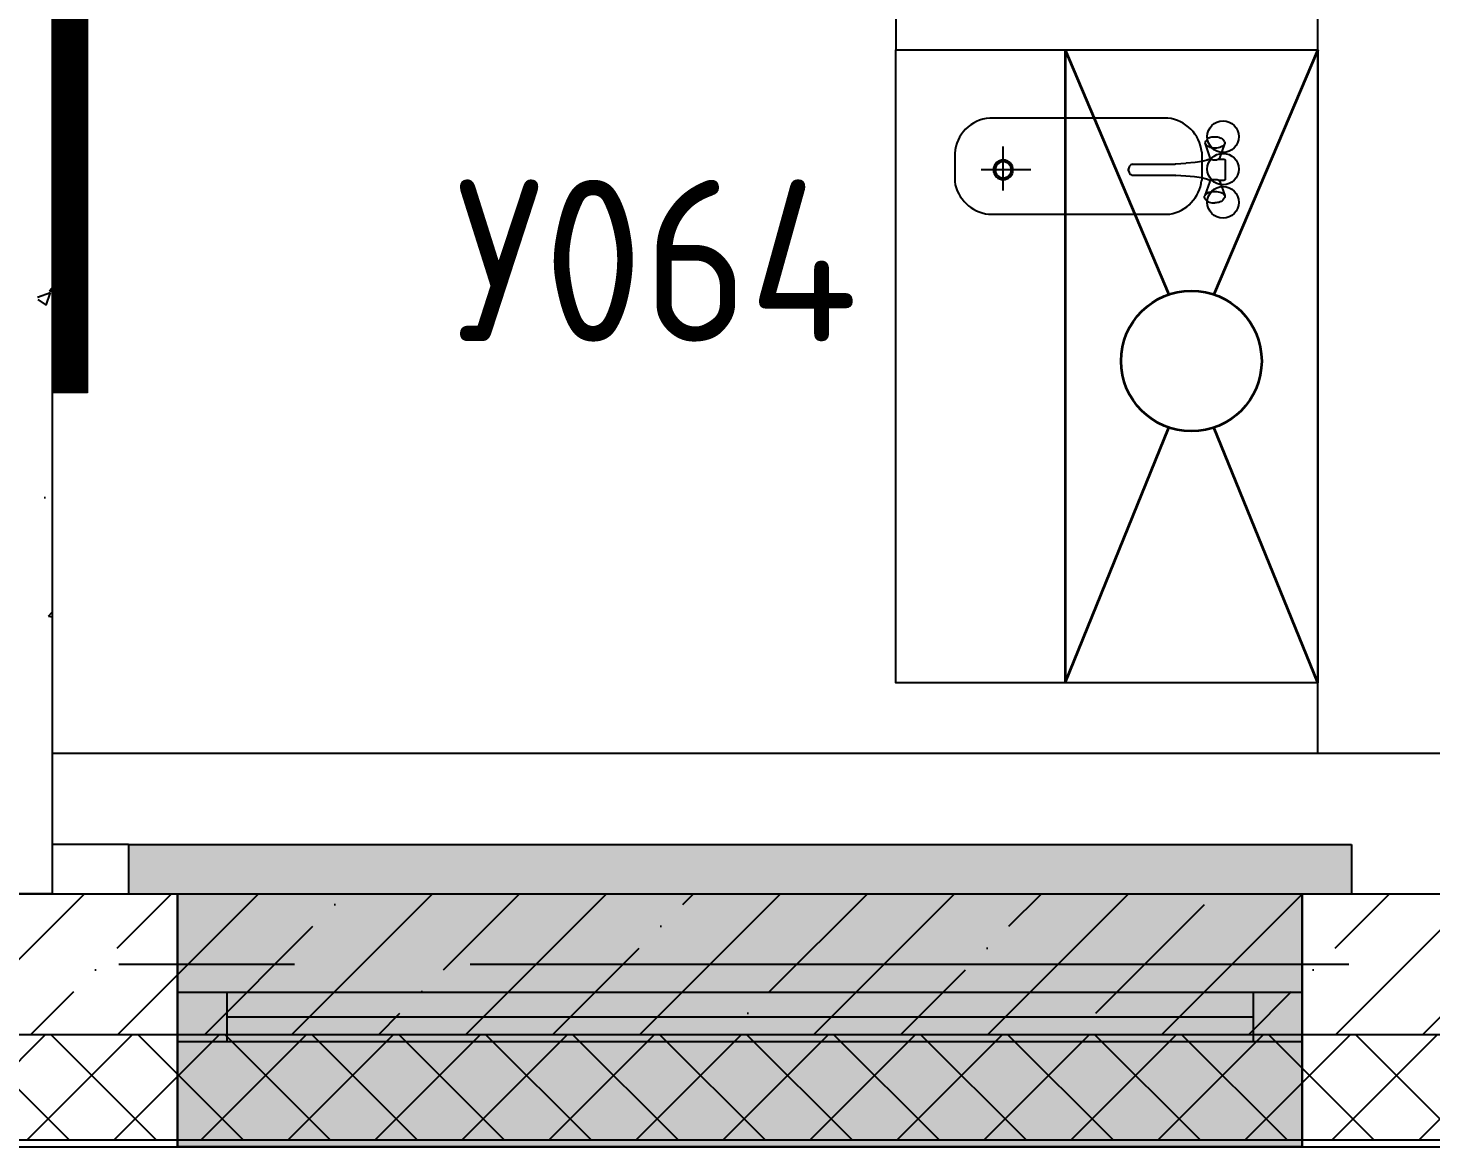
# Model space of a CAD drawing. Header units: millimetres. Extents: x -9318 to 9016603, y 0 to 838141.
# Drawn here: x 122639 to 124635, y 511353 to 512944 of the extents above; entities that cross this region are included whole.
import ezdxf

# ---------------------------------------------------------------- set-up
doc = ezdxf.new("R2010")
doc.units = ezdxf.units.MM
doc.linetypes.add('CENTER', pattern=[2, 1.25, -0.25, 0.25, -0.25])
doc.linetypes.add('HIDDEN', pattern=[6, 4, -2])
doc.layers.add('ТХ_ВК_оборуд.ТХ', color=250, linetype='Continuous')
doc.styles.add('ISOCPEUR_1', font='isocpeur.ttf', dxfattribs={"width": 0.9, "height": 250})

# ---------------------------------------------------------------- blocks, each defined once
blk = doc.blocks.new('*U888')
h = blk.add_hatch(color=8)
h.dxf.hatch_style = 1
h.paths.add_polyline_path([(-1670, -210), (70, -210), (70, -140), (0, -140), (0, 220), (-1600, 220), (-1600, -140), (-1670, -140)])
at = {"color": 8, "lineweight": 30}
for p, q in [((-1600, -140), (-1600, 220)), ((0, -140), (0, 220))]:
    blk.add_line(p, q, dxfattribs=at)
at = {"color": 8}
for p, q in [((0, 220), (-1600, 220)), ((-1600, 70), (0, 70)), ((-1530, 0), (-1530, 70)), ((-70, 0), (-70, 70)), ((-1530, 35), (-70, 35)), ((-1600, 0), (0, 0)), ((-1670, -210), (-1670, -140)), ((-1670, -140), (-1600, -140)), ((0, -140), (70, -140)), ((70, -210), (70, -140)), ((-1670, -210), (70, -210))]:
    blk.add_line(p, q, dxfattribs=at)
blk = doc.blocks.new('стол с тумбой 1200х600')
at = {"color": 8}
blk.add_lwpolyline([(-19012.2, 19801.1), (-19012.2, 21001.1), (-19612.2, 21001.1), (-19612.2, 19801.1)], close=True, dxfattribs=at)
at = {"color": 8, "linetype": 'HIDDEN', "ltscale": 0.1}
blk.add_lwpolyline([(-19505.4, 19874.7), (-19105.4, 19874.7), (-19105.4, 20274.7), (-19505.4, 20274.7)], close=True, dxfattribs=at)
blk = doc.blocks.new('A$C3da1b1ea')
at = {"color": 8, "lineweight": 0}
blk.add_lwpolyline([(0, 0), (50, 0), (50, -1200), (0, -1200), (0, 0)], dxfattribs=at)
blk = doc.blocks.new('A$C646cfe7e')
at = {"color": 8}
blk.add_lwpolyline([(-600, 450), (0, 450), (0, -450), (-600, -450)], close=True, dxfattribs=at)
blk.add_circle((-179.7, 7.5, -0.3), 100, dxfattribs=at)
blk.add_circle((-179.7, 7.5, -0.3), 100, dxfattribs=at)
at = {"layer": 'ТХ_ВК_оборуд.ТХ', "color": 8}
for p, q in [((-159.8, 319), (-159.2, 320.3)), ((-159.2, 320.3), (-156.9, 323)), ((-156.9, 323), (-156.1, 323.9)), ((-156.1, 323.9), (-154.9, 324.8)), ((-154.9, 324.8), (-153.4, 325.5)), ((-154.1, 325.1), (-152.4, 325.7)), ((-152.4, 325.7), (-150.5, 326.2)), ((-150.5, 326.2), (-148.5, 326.5)), ((-148.5, 326.5), (-146.4, 326.5)), ((-146.4, 326.5), (-144.3, 326.5)), ((-144.3, 326.5), (-142.3, 326.2)), ((-142.3, 326.2), (-140.4, 325.7)), ((-140.4, 325.7), (-138.7, 325.1)), ((-138.7, 325.1), (-137.2, 324.4)), ((-137.2, 324.4), (-136, 323.5)), ((-136, 323.5), (-135.1, 322.6)), ((-132.9, 319.9), (-135.1, 322.6)), ((-132.9, 319.9), (-132.2, 318.7)), ((-447.3, 250.2), (-447.3, 312.5)), ((-160.1, 317.8), (-159.8, 319)), ((-159.8, 316.5), (-160.1, 317.8)), ((-159.2, 315.3), (-159.8, 316.5)), ((-152.8, 296.4), (-159.8, 316.5)), ((-158.1, 314.2), (-159.2, 315.3)), ((-156.7, 313.2), (-158.1, 314.2)), ((-154.9, 312.3), (-156.7, 313.2)), ((-152.9, 311.6), (-154.9, 312.3)), ((-151.3, 310.7), (-153.6, 311.2)), ((-148.9, 310.3), (-151.3, 310.7)), ((-146.4, 310.2), (-148.9, 310.3)), ((-143.9, 310.3), (-146.4, 310.2)), ((-141.5, 310.7), (-143.9, 310.3)), ((-139.2, 311.2), (-141.5, 310.7)), ((-139.3, 296), (-132.2, 316.2)), ((-139.3, 296), (-132.2, 316.2)), ((-137.1, 311.9), (-139.2, 311.2)), ((-135.4, 312.8), (-137.1, 311.9)), ((-133.9, 313.8), (-135.4, 312.8)), ((-132.9, 315), (-133.9, 313.8)), ((-132.2, 316.2), (-132.9, 315)), ((-132.2, 318.7), (-132, 317.4)), ((-132, 317.4), (-132.2, 316.2)), ((-269.2, 281.5), (-269.5, 280.5)), ((-269.5, 280.5), (-269.5, 279.4)), ((-269.5, 279.4), (-269.5, 278.4)), ((-268.8, 282.4), (-269.2, 281.5)), ((-269.1, 280.8), (-269.2, 279.4)), ((-269.1, 280.8), (-269.2, 279.4)), ((-269.2, 279.4), (-269.1, 278.1)), ((-269.2, 279.4), (-269.1, 278.1)), ((-268.8, 282.1), (-269.1, 280.8)), ((-268.8, 282.1), (-269.1, 280.8)), ((-268.3, 283.4), (-268.8, 282.1)), ((-268.3, 283.4), (-268.8, 282.1)), ((-268.4, 283.1), (-268.8, 282.4)), ((-267.6, 284.5), (-268.3, 283.4)), ((-267.6, 284.5), (-268.3, 283.4)), ((-266.7, 285.5), (-267.6, 284.5)), ((-266.7, 285.5), (-267.6, 284.5)), ((-265.7, 286.3), (-266.7, 285.5)), ((-264.6, 286.9), (-265.7, 286.3)), ((-263.4, 287.2), (-264.6, 286.9)), ((-263.4, 287.2), (-264.6, 286.9)), ((-263.4, 287.2), (-202.9, 287.2)), ((-263.4, 287.2), (-202.9, 287.2)), ((-201.7, 287.4), (-202.9, 287.2)), ((-201.7, 287.4), (-202.9, 287.2)), ((-187.7, 288.4), (-201.7, 287.4)), ((-174.3, 290), (-187, 288.8)), ((-164.6, 291.4), (-174.4, 290)), ((-157.4, 293), (-164.6, 291.4)), ((-153.5, 294.7), (-157.6, 293)), ((-153.6, 294.4), (-152.4, 294.4)), ((-152.6, 294.8), (-153.2, 295.4)), ((-151.9, 294.3), (-152.6, 294.8)), ((-151.9, 294.3), (-152.6, 294.8)), ((-152.4, 294.4), (-152.4, 294.7)), ((-151, 293.9), (-151.9, 294.3)), ((-151, 293.9), (-151.9, 294.3)), ((-150, 293.5), (-151, 293.9)), ((-150, 293.5), (-151, 293.9)), ((-148.9, 293.3), (-150, 293.5)), ((-148.9, 293.3), (-150, 293.5)), ((-147.6, 293.1), (-148.9, 293.3)), ((-147.6, 293.1), (-148.9, 293.3)), ((-146.4, 293), (-147.6, 293.1)), ((-146.4, 293), (-147.6, 293.1)), ((-145.1, 293.1), (-146.4, 293)), ((-145.1, 293.1), (-146.4, 293)), ((-143.9, 293.3), (-145.1, 293.1)), ((-143.9, 293.3), (-145.1, 293.1)), ((-142.8, 293.5), (-143.9, 293.3)), ((-142.8, 293.5), (-143.9, 293.3)), ((-141.8, 293.9), (-142.8, 293.5)), ((-141.8, 293.9), (-142.8, 293.5)), ((-140.9, 294.3), (-141.8, 293.9)), ((-140.9, 294.3), (-141.8, 293.9)), ((-140.2, 294.8), (-140.9, 294.3)), ((-140.2, 294.8), (-140.9, 294.3)), ((-140.4, 294.4), (-140.4, 294.7)), ((-140.4, 294.4), (-133.2, 294.4)), ((-139.6, 295.4), (-140.2, 294.8)), ((-139.6, 295.4), (-140.2, 294.8)), ((-139.3, 296), (-139.6, 295.4)), ((-139.3, 296), (-139.6, 295.4)), ((-133.2, 294.4), (-132.9, 294.4)), ((-133.2, 294.4), (-132.9, 294.4)), ((-132.9, 294.4), (-132.6, 294.3)), ((-132.9, 294.4), (-132.6, 294.3)), ((-132.6, 294.3), (-132.3, 294.2)), ((-132.6, 294.3), (-132.3, 294.2)), ((-132.3, 294.2), (-132, 294)), ((-132.3, 294.2), (-132, 294)), ((-132, 294), (-131.8, 293.8)), ((-132, 294), (-131.8, 293.8)), ((-131.8, 293.8), (-131.6, 293.5)), ((-131.8, 293.8), (-131.6, 293.5)), ((-131.6, 293.5), (-131.5, 293.3)), ((-131.6, 293.5), (-131.5, 293.3)), ((-131.5, 293.3), (-131.4, 293)), ((-131.5, 293.3), (-131.4, 293)), ((-131.4, 293), (-131.4, 292.6)), ((-131.4, 293), (-131.4, 292.6)), ((-131.4, 292.6), (-131.4, 266.2)), ((-408, 279.3), (-478.7, 279.3)), ((-269.5, 278.4), (-269.2, 277.4)), ((-269.2, 277.4), (-268.8, 276.4)), ((-269.1, 278.1), (-268.8, 276.8)), ((-269.1, 278.1), (-268.8, 276.8)), ((-268.8, 276.8), (-268.3, 275.5)), ((-268.8, 276.8), (-268.3, 275.5)), ((-268.8, 276.4), (-268.4, 275.8)), ((-268.3, 275.5), (-267.6, 274.4)), ((-268.3, 275.5), (-267.6, 274.4)), ((-267.6, 274.4), (-266.7, 273.4)), ((-267.6, 274.4), (-266.7, 273.4)), ((-266.7, 273.4), (-265.7, 272.6)), ((-265.7, 272.6), (-264.6, 272)), ((-265.7, 272.6), (-264.6, 272)), ((-264.6, 272), (-263.4, 271.7)), ((-264.6, 272), (-263.4, 271.7)), ((-263.4, 271.7), (-202.9, 271.6)), ((-203, 271.7), (-202.9, 271.6)), ((-202.9, 271.6), (-201.7, 271.5)), ((-202.9, 271.6), (-201.7, 271.5)), ((-187.7, 270.4), (-201.7, 271.5)), ((-175.1, 269.2), (-187.7, 270.4)), ((-165.4, 267.8), (-175.2, 269.2)), ((-158.1, 266.3), (-165.4, 267.8)), ((-153.5, 262.9), (-160.6, 242.7)), ((-154.2, 264.6), (-158.3, 266.3)), ((-154.2, 264.6), (-158.3, 266.3)), ((-153.9, 264.5), (-154.2, 264.6)), ((-153.9, 264.5), (-154.2, 264.6)), ((-153.6, 264.4), (-153.9, 264.5)), ((-153.6, 264.4), (-153.9, 264.5)), ((-152.4, 264.4), (-153.6, 264.4)), ((-152.4, 264.4), (-153.6, 264.4)), ((-153.5, 262.9), (-153.2, 263.5)), ((-153.5, 262.9), (-153.2, 263.5)), ((-153.2, 263.5), (-152.6, 264)), ((-153.2, 263.5), (-152.6, 264)), ((-152.6, 264), (-151.9, 264.6)), ((-152.6, 264), (-151.9, 264.6)), ((-152.4, 264.4), (-152.4, 264.2)), ((-151.9, 264.6), (-151, 265)), ((-151.9, 264.6), (-151, 265)), ((-151, 265), (-150, 265.4)), ((-151, 265), (-150, 265.4)), ((-150, 265.4), (-148.9, 265.6)), ((-150, 265.4), (-148.9, 265.6)), ((-148.9, 265.6), (-147.6, 265.8)), ((-148.9, 265.6), (-147.6, 265.8)), ((-147.6, 265.8), (-146.4, 265.8)), ((-147.6, 265.8), (-146.4, 265.8)), ((-146.4, 265.8), (-145.1, 265.8)), ((-146.4, 265.8), (-145.1, 265.8)), ((-145.1, 265.8), (-143.9, 265.6)), ((-145.1, 265.8), (-143.9, 265.6)), ((-143.9, 265.6), (-142.8, 265.4)), ((-143.9, 265.6), (-142.8, 265.4)), ((-142.8, 265.4), (-141.8, 265)), ((-142.8, 265.4), (-141.8, 265)), ((-141.8, 265), (-140.9, 264.6)), ((-141.8, 265), (-140.9, 264.6)), ((-140.9, 264.6), (-140.2, 264)), ((-140.9, 264.6), (-140.2, 264)), ((-133.2, 264.4), (-140.4, 264.4)), ((-140.4, 264.4), (-140.4, 264.2)), ((-140.2, 264), (-139.6, 263.5)), ((-140.2, 264), (-139.6, 263.5)), ((-139.6, 263.5), (-139.3, 262.9)), ((-139.6, 263.5), (-139.3, 262.9)), ((-139.3, 262.9), (-132.2, 242.7)), ((-132.9, 264.5), (-133.2, 264.4)), ((-132.9, 264.5), (-133.2, 264.4)), ((-132.6, 264.6), (-132.9, 264.5)), ((-132.6, 264.6), (-132.9, 264.5)), ((-132.3, 264.7), (-132.6, 264.6)), ((-132.3, 264.7), (-132.6, 264.6)), ((-132, 264.9), (-132.3, 264.7)), ((-132, 264.9), (-132.3, 264.7)), ((-131.8, 265.1), (-132, 264.9)), ((-131.8, 265.1), (-132, 264.9)), ((-131.6, 265.3), (-131.8, 265.1)), ((-131.6, 265.3), (-131.8, 265.1)), ((-131.5, 265.6), (-131.6, 265.3)), ((-131.5, 265.6), (-131.6, 265.3)), ((-131.4, 265.9), (-131.5, 265.6)), ((-131.4, 265.9), (-131.5, 265.6)), ((-131.4, 266.2), (-131.4, 265.9)), ((-131.4, 266.2), (-131.4, 265.9)), ((-161.3, 241.7), (-161.4, 240.4)), ((-161.4, 240.4), (-161.1, 239.2)), ((-160.7, 243), (-161.3, 241.7)), ((-160.7, 243), (-161.3, 241.7)), ((-159.7, 244.2), (-160.7, 243)), ((-159.7, 244.2), (-160.7, 243)), ((-158.4, 245.3), (-159.7, 244.2)), ((-158.4, 245.3), (-159.7, 244.2)), ((-156.7, 246.3), (-158.4, 245.3)), ((-156.7, 246.3), (-158.4, 245.3)), ((-157.4, 246.1), (-155.7, 247)), ((-157.4, 246.1), (-155.7, 247)), ((-154.7, 247.2), (-156.7, 246.3)), ((-154.7, 247.2), (-156.7, 246.3)), ((-155.7, 247), (-153.6, 247.7)), ((-155.7, 247), (-153.6, 247.7)), ((-152.4, 247.8), (-154.7, 247.2)), ((-152.4, 247.8), (-154.7, 247.2)), ((-153.6, 247.7), (-151.3, 248.2)), ((-153.6, 247.7), (-151.3, 248.2)), ((-150, 248.3), (-152.4, 247.8)), ((-150, 248.3), (-152.4, 247.8)), ((-151.3, 248.2), (-148.9, 248.6)), ((-151.3, 248.2), (-148.9, 248.6)), ((-147.5, 248.6), (-150, 248.3)), ((-147.5, 248.6), (-150, 248.3)), ((-148.9, 248.6), (-146.4, 248.7)), ((-148.9, 248.6), (-146.4, 248.7)), ((-146.4, 248.7), (-143.9, 248.6)), ((-146.4, 248.7), (-143.9, 248.6)), ((-143.9, 248.6), (-141.5, 248.2)), ((-143.9, 248.6), (-141.5, 248.2)), ((-141.5, 248.2), (-139.2, 247.7)), ((-141.5, 248.2), (-139.2, 247.7)), ((-139.2, 247.7), (-137.1, 247)), ((-139.2, 247.7), (-137.1, 247)), ((-137.1, 247), (-135.4, 246.1)), ((-137.1, 247), (-135.4, 246.1)), ((-135.4, 246.1), (-133.9, 245.1)), ((-135.4, 246.1), (-133.9, 245.1)), ((-133.9, 245.1), (-132.9, 243.9)), ((-133.9, 245.1), (-132.9, 243.9)), ((-132.9, 243.9), (-132.2, 242.7)), ((-132.9, 243.9), (-132.2, 242.7)), ((-132.2, 240.2), (-132.9, 239)), ((-132.2, 242.7), (-132, 241.5)), ((-132, 241.5), (-132.2, 240.2)), ((-161.1, 239.2), (-160.4, 238)), ((-160.4, 238), (-157.9, 235.5)), ((-157.9, 235.5), (-157, 234.6)), ((-157, 234.6), (-155.7, 233.8)), ((-155.7, 233.8), (-154.2, 233.2)), ((-154.2, 233.2), (-152.4, 232.7)), ((-152.4, 232.7), (-150.5, 232.4)), ((-150.5, 232.4), (-148.5, 232.3)), ((-148.5, 232.3), (-146.4, 232.3)), ((-144.3, 232.4), (-146.4, 232.3)), ((-142.3, 232.7), (-144.3, 232.4)), ((-140.4, 233.1), (-142.3, 232.7)), ((-138.7, 233.7), (-140.4, 233.1)), ((-137.2, 234.5), (-138.7, 233.7)), ((-136, 235.3), (-137.2, 234.5)), ((-135.1, 236.3), (-136, 235.3)), ((-132.9, 239), (-135.1, 236.3))]:
    blk.add_line(p, q, dxfattribs=at)
for points in [[(-213.1, 353), (-466.4, 353)], [(-516.4, 302.7), (-516.4, 262.6)], [(-165, 304.3), (-165, 264.2)], [(-468.1, 216.1), (-210.3, 216.1)]]:
    blk.add_lwpolyline(points, dxfattribs=at)
for centre in [(-134.6, 326.6), (-134.6, 280.4), (-134.6, 233.1)]:
    blk.add_circle(centre, 22.4, dxfattribs=at)
for centre, radius, start, end in [((-462.5, 299.1), 54, 94.1728, 176.2085), ((-219.1, 298.9), 54.4, 5.6753, 83.7168), ((-461.6, 271.3), 55.5, 188.9657, 263.3099), ((-220.2, 270.8), 55.5, 280.2177, 353.2241)]:
    blk.add_arc(centre, radius, start, end, dxfattribs=at)
at = {"layer": 'ТХ_ВК_оборуд.ТХ', "color": 8, "extrusion": (0, 0, -1)}
for major_axis in [(9.87, 9.87), (8.08, 8.08)]:
    blk.add_ellipse((-447.3, 279.3), major_axis=major_axis, ratio=1, start_param=4.712389, end_param=10.995574, dxfattribs=at)

msp = doc.modelspace()

# ---------------------------------------------------------------- hatches: boundary and pattern name
at = {"ltscale": 100}
h = msp.add_hatch(dxfattribs=at)
h.set_pattern_fill('ANSI37', color=256, scale=700)
h.set_pattern_definition([(45, (-881264.54, 560766.49), (-61.871843, 61.871843), []), (135, (-881264.54, 560766.49), (-61.871843, -61.871843), [])])
h.paths.add_polyline_path([(132347.11, 521222.96), (125997.1, 521222.96), (125997.1, 539092.96), (115497.1, 539092.96), (115497.1, 543057.96), (80697.1, 543057.96), (80697.1, 539092.96), (75721.91, 539092.96), (75721.91, 539242.96), (80547.1, 539242.96), (80547.1, 543207.96), (115647.1, 543207.96), (115647.1, 539242.96), (126147.1, 539242.96), (126147.1, 521372.96), (132497.11, 521372.96), (132497.08, 511362.96), (119097.1, 511362.96), (119097.1, 517712.96), (111217.1, 517712.96), (111217.1, 522902.96), (102981.79, 522902.96), (102981.79, 522652.96), (102831.79, 522652.96), (102831.79, 523052.96), (111367.1, 523052.96), (111367.1, 517862.96), (119247.1, 517862.96), (119247.1, 511512.96), (132347.08, 511512.96)])
h = msp.add_hatch(dxfattribs=at)
h.set_pattern_fill('AR-CONC', color=256, scale=30)
h.set_pattern_definition([(50, (-131178.52, 456407.27), (215.17805, -18.82564), [22.5, -247.5]), (355, (-131178.52, 456407.27), (-41.6254, 225.65764), [18, -198]), (100.45144, (-131160.59, 456405.7), (173.55265, 206.832), [19.12206, -210.34263]), (46.1842, (-131178.52, 456467.27), (320.1724, -49.65578), [33.75, -371.25]), (96.63564, (-131151.84, 456463.14), (280.3986, 292.23558), [28.6831, -315.51413]), (351.18416, (-131178.52, 456467.27), (280.3986, 292.2356), [27, -297]), (21, (-131148.52, 456452.27), (179.07212, -120.78567), [22.5, -247.5]), (326, (-131148.52, 456452.27), (72.9946, 217.54501), [18, -198]), (71.451445, (-131133.6, 456442.2), (252.06671, 96.75935), [19.12206, -210.34263]), (37.5, (-131178.52, 456407.274), (3.647957, 99.868156), [0, -195.6, 0, -201, 0, -198.75]), (7.5, (-131178.52, 456407.27), (78.92086, 118.323514), [0, -114.6, 0, -191.1, 0, -75.75]), (327.5, (-131245.42, 456407.274), (160.14673, -6.766462), [0, -75, 0, -234, 0, -310.5]), (317.5, (-131275.42, 456407.27), (174.95585, 30.031495), [0, -97.5, 0, -155.4, 0, -220.5])])
edge = h.paths.add_edge_path()
edge.add_line((122553.84, 516612.94), (122673.84, 516612.94))
edge.add_line((122673.84, 516612.94), (122673.81, 511712.96))
edge.add_line((122553.81, 511712.96), (122553.9, 516612.94))
edge.add_line((122673.81, 511713.63), (122543.85, 511712.96))
h = msp.add_hatch(dxfattribs=at)
h.set_pattern_fill('ANSI35', color=256, scale=700)
h.set_pattern_definition([(45, (-887755.71, 621612.85), (-123.743687, 123.743687), []), (45, (-887631.97, 621612.85), (-123.743687, 123.743687), [218.75, -43.75, 0, -43.75])])
h.paths.add_polyline_path([(119447.1, 511712.96), (119247.1, 511712.96), (119247.1, 511512.96), (132147.1, 511512.96), (132147.1, 511712.96)])

# ---------------------------------------------------------------- linework, layer by layer
for p, q in [((122673.81, 511913.02), (131947.1, 511912.96)), ((122782.1, 511782.91), (122673.81, 511782.91)), ((119447.1, 511712.96), (132147.1, 511712.96)), ((119247.1, 511512.96), (132347.1, 511512.96))]:
    msp.add_line(p, q, dxfattribs=at)
at = {"linetype": 'CENTER', "ltscale": 1000}
msp.add_line((51268.34, 511612.96), (134865.51, 511612.96), dxfattribs=at)
at = {"ltscale": 100}
for points in [[(122673.84, 516612.94), (122673.81, 511712.96)], [(124473.97, 511913.01), (124473.97, 516513.01), (122673.82, 516513.01)], [(119087.1, 511352.96), (132507.08, 511352.96)], [(119097.1, 511362.96), (132497.08, 511362.96)]]:
    msp.add_lwpolyline(points, dxfattribs=at)
at = {"lineweight": 0, "ltscale": 100}
msp.add_lwpolyline([(124473.97, 511912.96), (124473.97, 516510.87), (122673.81, 516510.86)], dxfattribs=at)
at = {"const_width": 50}
msp.add_lwpolyline([(122698.82, 513625.41), (122698.82, 512425.41)], dxfattribs=at)
at = {"lineweight": 35, "ltscale": 100}
for points in [[(124114.64, 512913.01), (124262.15, 512565.23)], [(124114.64, 512913.01), (124114.64, 512013.01)], [(124473.97, 512913.01), (124326.45, 512565.23)], [(124114.64, 512013.01), (124262.32, 512375.79)], [(124473.97, 512013.01), (124326.29, 512375.79)]]:
    msp.add_lwpolyline(points, dxfattribs=at)
at = {"linetype": 'Continuous', "ltscale": 100}
msp.add_lwpolyline([(122673.81, 511712.96), (122553.81, 511712.96)], dxfattribs=at)
at = {"lineweight": 35, "ltscale": 100}
msp.add_circle((124294.3, 512470.54), 100, dxfattribs=at)

# ---------------------------------------------------------------- block references
at = {"rotation": 180}
msp.add_blockref('стол с тумбой 1200х600', (104861.78, 533914.12), dxfattribs=at)
at = {"lineweight": 0}
msp.add_blockref('A$C3da1b1ea', (122673.82, 513625.41), dxfattribs=at)
msp.add_blockref('A$C646cfe7e', (124473.97, 512463.01, 0.3))
at = {"xscale": -1, "rotation": 180}
msp.add_blockref('*U888', (124452.1, 511572.96), dxfattribs=at)

# ---------------------------------------------------------------- texts
at = {"lineweight": 35, "style": 'ISOCPEUR_1', "width": 0.9}
msp.add_text('У064', height=230, dxfattribs=at).set_placement((123246.52, 512498.14))

doc.saveas('drawing.dxf')
